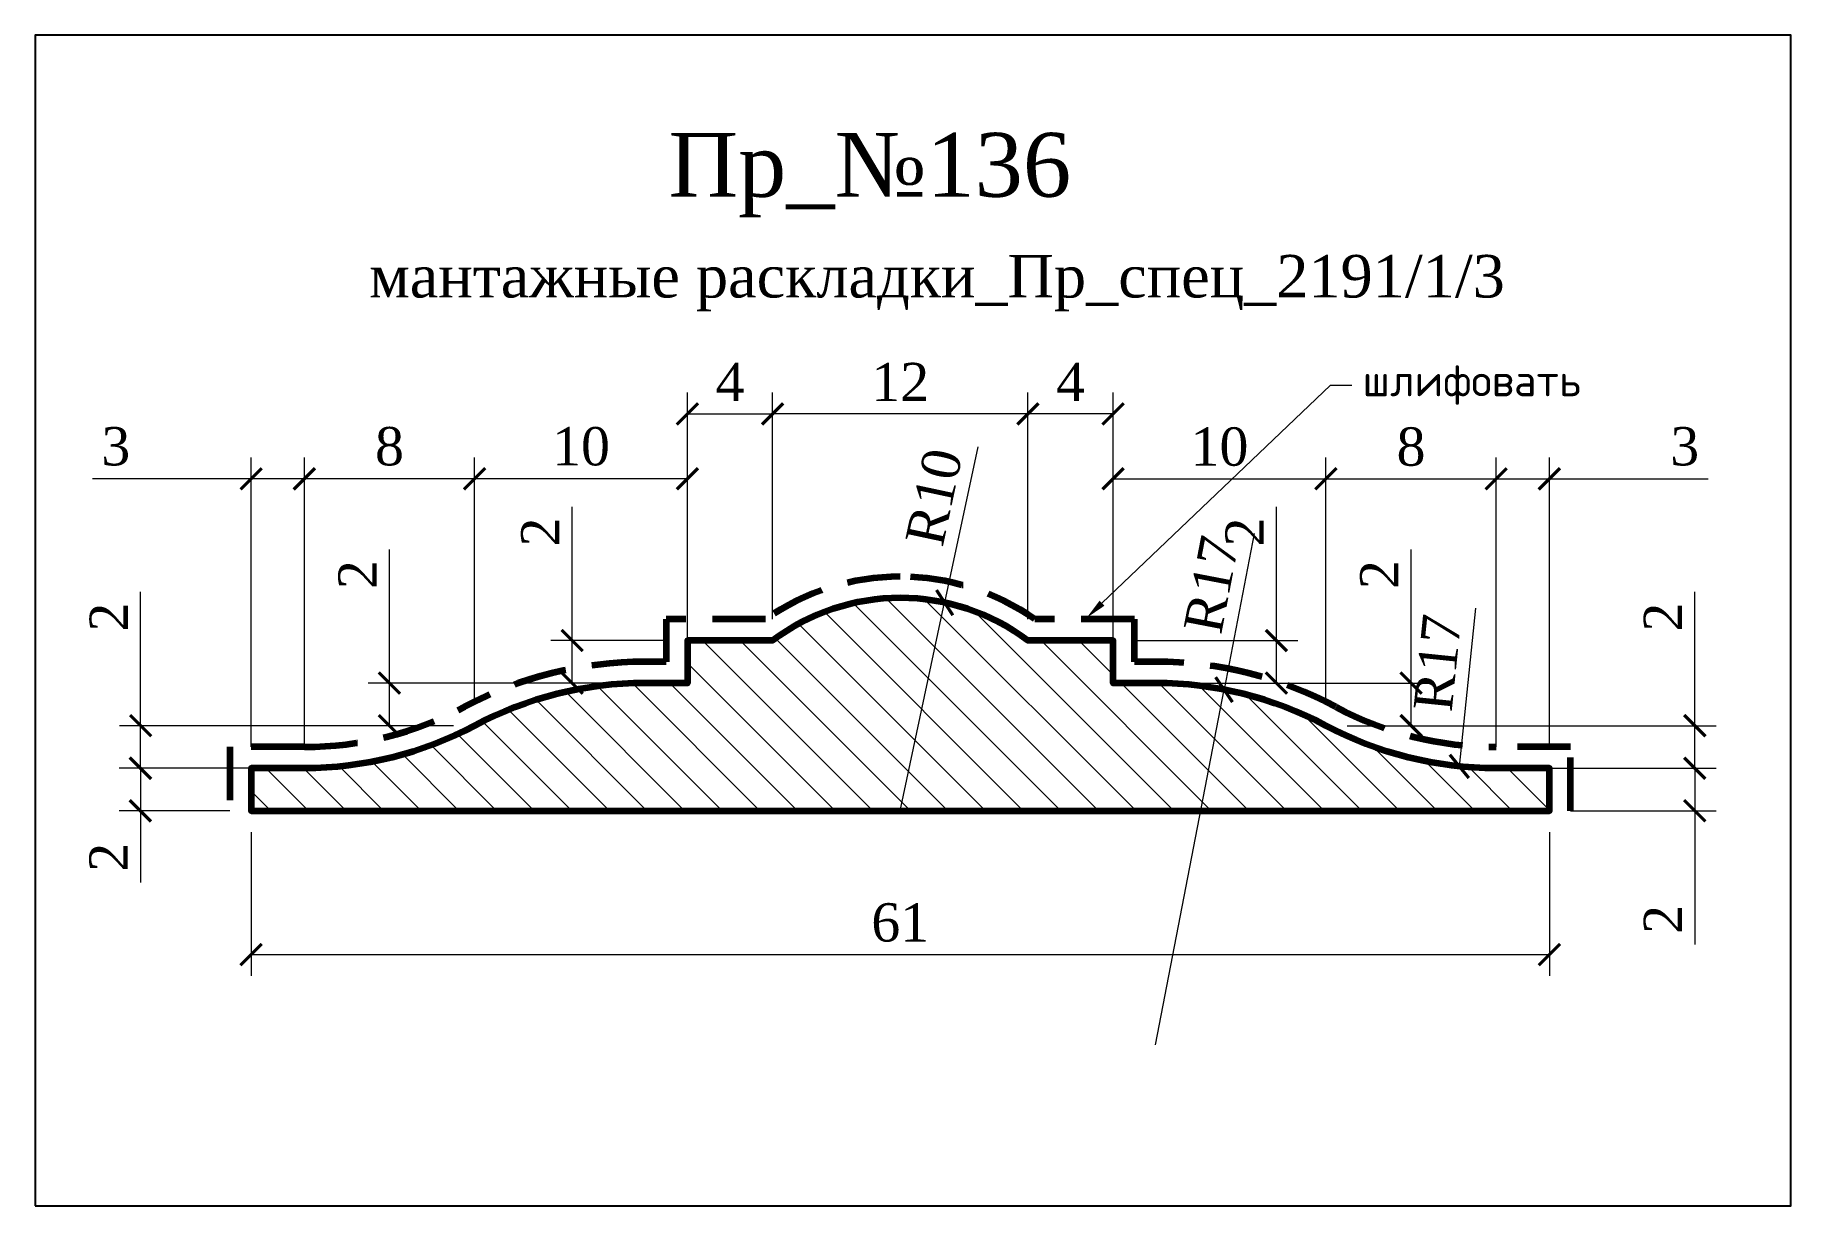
# Model space of a CAD drawing. Header units: millimetres. Extents: x 305175.3 to 305257.8, y -90943.7 to -90888.7.
import ezdxf
from ezdxf import colors
from ezdxf.entities.mleader import LeaderData, LeaderLine
from ezdxf.math import Vec2, Vec3

# ---------------------------------------------------------------- set-up
doc = ezdxf.new("R2010")
doc.units = ezdxf.units.MM
doc.header["$MEASUREMENT"] = 0
doc.linetypes.add('HIDDEN', pattern=[0.375, 0.25, -0.125])
doc.layers.add('Outside panel', color=7, linetype='Continuous', lineweight=18, true_color=0x7f5e57)
doc.layers.add('линия 50', color=1, linetype='Continuous', lineweight=211)
doc.layers.add('служебный слой РАЗМЕРЫ', color=7, linetype='Continuous', lineweight=9)
doc.layers.add('размеры в модели', color=7, linetype='Continuous')
doc.styles.add('ELECT', font='times.ttf')
doc.styles.get("Standard").update_dxf_attribs({"font": 'times.ttf'})
doc.styles.add('ЕСКД профили текст', font='isocpeur.ttf')
doc.dimstyles.new('M_1', dxfattribs={"dimtxt": 1.8, "dimasz": 1, "dimexe": 1, "dimexo": 1, "dimgap": 0.6, "dimtad": 1, "dimdec": 0, "dimdsep": 46, "dimtxsty": 'Standard', "dimblk": 'ARCHTICK', "dimcen": -5, "dimclrd": 7, "dimclre": 7, "dimclrt": 7, "dimadec": 0, "dimazin": 0, "dimtfac": 1, "dimtdec": 0, "dimtmove": 0, "dimatfit": 3, "dimfxl": 1, "dimtolj": 1, "dimtzin": 0, "dimlwd": 5, "dimlwe": 5, "dimarcsym": 0})

# ---------------------------------------------------------------- blocks, each defined once
blk = doc.blocks.new('_ArchTick')
at = {"color": 0, "linetype": 'ByBlock', "const_width": 0.15}
blk.add_lwpolyline([(-0.5, -0.5), (0.5, 0.5)], dxfattribs=at)
blk = doc.blocks.new('*D22')
at = {"layer": 'Defpoints', "color": 0, "ltscale": 1000, "transparency": 16777216}
for p in [(305185.444, -90923.117), (305180.237, -90925.117), (305185.444, -90925.117)]:
    blk.add_point(p, dxfattribs=at)
at = {"layer": 'размеры в модели', "color": 7, "lineweight": 5, "ltscale": 1000, "transparency": 16777216}
for p, q in [((305184.444, -90923.117), (305179.237, -90923.117)), ((305180.237, -90923.117), (305180.237, -90925.117)), ((305184.444, -90925.117), (305179.237, -90925.117)), ((305180.237, -90925.117), (305180.237, -90928.479))]:
    blk.add_line(p, q, dxfattribs=at)
for p, rotation in [((305180.237, -90923.117), 90), ((305180.237, -90925.117), 270)]:
    blk.add_blockref('_ArchTick', p, dxfattribs=dict(at, rotation=rotation))
at = {"layer": 'размеры в модели', "color": 7, "ltscale": 1000, "transparency": 16777216, "insert": (305178.737, -90927.298), "char_height": 1.8, "attachment_point": 5, "rotation": 90}
blk.add_mtext('\\A1;2', dxfattribs=at)
blk = doc.blocks.new('*D21')
at = {"layer": 'Defpoints', "color": 0, "ltscale": 1000, "transparency": 16777216}
for p in [(305231.158, -90919.424), (305227.944, -90936.117)]:
    blk.add_point(p, dxfattribs=at)
at = {"layer": 'размеры в модели', "color": 7, "lineweight": 5, "ltscale": 1000, "transparency": 16777216}
for p in [(305232.569, -90912.092), (305227.944, -90936.117)]:
    blk.add_line(p, (305231.158, -90919.424), dxfattribs=at)
at = {"layer": 'размеры в модели', "color": 7, "lineweight": 5, "ltscale": 1000, "transparency": 16777216, "rotation": 259.1023031621799}
blk.add_blockref('_ArchTick', (305231.158, -90919.424), dxfattribs=at)
at = {"layer": 'размеры в модели', "color": 7, "ltscale": 1000, "transparency": 16777216, "insert": (305230.562, -90914.489), "char_height": 1.8, "attachment_point": 5, "rotation": 79.1023}
blk.add_mtext('\\A1;R17', dxfattribs=at)
blk = doc.blocks.new('*D20')
at = {"layer": 'Defpoints', "color": 0, "ltscale": 1000, "transparency": 16777216}
for p in [(305243.944, -90906.117), (305242.213, -90923.029)]:
    blk.add_point(p, dxfattribs=at)
at = {"layer": 'размеры в модели', "color": 7, "lineweight": 5, "ltscale": 1000, "transparency": 16777216}
blk.add_line((305242.973, -90915.601), (305242.213, -90923.029), dxfattribs=at)
at = {"layer": 'размеры в модели', "color": 7, "lineweight": 5, "ltscale": 1000, "transparency": 16777216, "rotation": 264.1577447792094}
blk.add_blockref('_ArchTick', (305242.213, -90923.029), dxfattribs=at)
at = {"layer": 'размеры в модели', "color": 7, "ltscale": 1000, "transparency": 16777216, "insert": (305241.185, -90918.166), "char_height": 1.8, "attachment_point": 5, "rotation": 84.15774}
blk.add_mtext('\\A1;R17', dxfattribs=at)
blk = doc.blocks.new('*D19')
at = {"layer": 'Defpoints', "color": 0, "ltscale": 1000, "transparency": 16777216}
for p in [(305218.03, -90915.337), (305215.944, -90925.117)]:
    blk.add_point(p, dxfattribs=at)
at = {"layer": 'размеры в модели', "color": 7, "lineweight": 5, "ltscale": 1000, "transparency": 16777216}
for p in [(305219.592, -90908.012), (305215.944, -90925.117)]:
    blk.add_line(p, (305218.03, -90915.337), dxfattribs=at)
at = {"layer": 'размеры в модели', "color": 7, "lineweight": 5, "ltscale": 1000, "transparency": 16777216, "rotation": 257.9592085250018}
blk.add_blockref('_ArchTick', (305218.03, -90915.337), dxfattribs=at)
at = {"layer": 'размеры в модели', "color": 7, "ltscale": 1000, "transparency": 16777216, "insert": (305217.537, -90910.381), "char_height": 1.8, "attachment_point": 5, "rotation": 77.95921}
blk.add_mtext('\\A1;R10', dxfattribs=at)
blk = doc.blocks.new('*D2')
at = {"layer": 'Defpoints', "color": 0, "ltscale": 1000, "transparency": 16777216}
for p in [(305205.944, -90917.117), (305200.527, -90919.117), (305205.944, -90919.117)]:
    blk.add_point(p, dxfattribs=at)
at = {"layer": 'размеры в модели', "color": 7, "lineweight": 5, "ltscale": 1000, "transparency": 16777216}
for p, q in [((305200.527, -90917.117), (305200.527, -90910.837)), ((305204.944, -90917.117), (305199.527, -90917.117)), ((305200.527, -90919.117), (305200.527, -90917.117)), ((305204.944, -90919.117), (305199.527, -90919.117))]:
    blk.add_line(p, q, dxfattribs=at)
for p, rotation in [((305200.527, -90917.117), 90), ((305200.527, -90919.117), 270)]:
    blk.add_blockref('_ArchTick', p, dxfattribs=dict(at, rotation=rotation))
at = {"layer": 'размеры в модели', "color": 7, "ltscale": 1000, "transparency": 16777216, "insert": (305199.027, -90912.017), "char_height": 1.8, "attachment_point": 5, "rotation": 90}
blk.add_mtext('\\A1;2', dxfattribs=at)
blk = doc.blocks.new('*D3')
at = {"layer": 'Defpoints', "color": 0, "ltscale": 1000, "transparency": 16777216}
for p in [(305195.944, -90921.117), (305180.25, -90923.117), (305187.944, -90923.117)]:
    blk.add_point(p, dxfattribs=at)
at = {"layer": 'размеры в модели', "color": 7, "lineweight": 5, "ltscale": 1000, "transparency": 16777216}
for p, q in [((305180.25, -90921.117), (305180.25, -90914.837)), ((305194.944, -90921.117), (305179.25, -90921.117)), ((305180.25, -90923.117), (305180.25, -90921.117)), ((305186.944, -90923.117), (305179.25, -90923.117))]:
    blk.add_line(p, q, dxfattribs=at)
for p, rotation in [((305180.25, -90921.117), 90), ((305180.25, -90923.117), 270)]:
    blk.add_blockref('_ArchTick', p, dxfattribs=dict(at, rotation=rotation))
at = {"layer": 'размеры в модели', "color": 7, "ltscale": 1000, "transparency": 16777216, "insert": (305178.75, -90916.017), "char_height": 1.8, "attachment_point": 5, "rotation": 90}
blk.add_mtext('\\A1;2', dxfattribs=at)
blk = doc.blocks.new('*D4')
at = {"layer": 'Defpoints', "color": 0, "ltscale": 1000, "transparency": 16777216}
for p in [(305205.944, -90919.117), (305191.938, -90921.117), (305195.944, -90921.117)]:
    blk.add_point(p, dxfattribs=at)
at = {"layer": 'размеры в модели', "color": 7, "lineweight": 5, "ltscale": 1000, "transparency": 16777216}
for p, q in [((305191.938, -90919.117), (305191.938, -90912.837)), ((305204.944, -90919.117), (305190.938, -90919.117)), ((305191.938, -90921.117), (305191.938, -90919.117)), ((305194.944, -90921.117), (305190.938, -90921.117))]:
    blk.add_line(p, q, dxfattribs=at)
for p, rotation in [((305191.938, -90919.117), 90), ((305191.938, -90921.117), 270)]:
    blk.add_blockref('_ArchTick', p, dxfattribs=dict(at, rotation=rotation))
at = {"layer": 'размеры в модели', "color": 7, "ltscale": 1000, "transparency": 16777216, "insert": (305190.438, -90914.017), "char_height": 1.8, "attachment_point": 5, "rotation": 90}
blk.add_mtext('\\A1;2', dxfattribs=at)
blk = doc.blocks.new('*D5')
at = {"layer": 'Defpoints', "color": 0, "ltscale": 1000, "transparency": 16777216}
for p in [(305187.944, -90909.519), (305195.944, -90921.117), (305187.944, -90923.117)]:
    blk.add_point(p, dxfattribs=at)
at = {"layer": 'размеры в модели', "color": 7, "lineweight": 5, "ltscale": 1000, "transparency": 16777216}
for p, q in [((305187.944, -90922.117), (305187.944, -90908.519)), ((305195.944, -90920.117), (305195.944, -90908.519)), ((305195.944, -90909.519), (305187.944, -90909.519))]:
    blk.add_line(p, q, dxfattribs=at)
at = {"layer": 'размеры в модели', "color": 7, "lineweight": 5, "ltscale": 1000, "transparency": 16777216, "rotation": 180}
blk.add_blockref('_ArchTick', (305187.944, -90909.519), dxfattribs=at)
at = {"layer": 'размеры в модели', "color": 7, "lineweight": 5, "ltscale": 1000, "transparency": 16777216}
blk.add_blockref('_ArchTick', (305195.944, -90909.519), dxfattribs=at)
at = {"layer": 'размеры в модели', "color": 7, "ltscale": 1000, "transparency": 16777216, "insert": (305191.944, -90908.003), "char_height": 1.8, "attachment_point": 5}
blk.add_mtext('\\A1;8', dxfattribs=at)
blk = doc.blocks.new('*D6')
at = {"layer": 'Defpoints', "color": 0, "ltscale": 1000, "transparency": 16777216}
for p in [(305195.944, -90909.519), (305205.944, -90919.117), (305195.944, -90921.117)]:
    blk.add_point(p, dxfattribs=at)
at = {"layer": 'размеры в модели', "color": 7, "lineweight": 5, "ltscale": 1000, "transparency": 16777216}
for p, q in [((305195.944, -90920.117), (305195.944, -90908.519)), ((305205.944, -90918.117), (305205.944, -90908.519)), ((305205.944, -90909.519), (305195.944, -90909.519))]:
    blk.add_line(p, q, dxfattribs=at)
at = {"layer": 'размеры в модели', "color": 7, "lineweight": 5, "ltscale": 1000, "transparency": 16777216, "rotation": 180}
blk.add_blockref('_ArchTick', (305195.944, -90909.519), dxfattribs=at)
at = {"layer": 'размеры в модели', "color": 7, "lineweight": 5, "ltscale": 1000, "transparency": 16777216}
blk.add_blockref('_ArchTick', (305205.944, -90909.519), dxfattribs=at)
at = {"layer": 'размеры в модели', "color": 7, "ltscale": 1000, "transparency": 16777216, "insert": (305200.944, -90908.003), "char_height": 1.8, "attachment_point": 5}
blk.add_mtext('\\A1;10', dxfattribs=at)
blk = doc.blocks.new('*D9')
at = {"layer": 'Defpoints', "color": 0, "ltscale": 1000, "transparency": 16777216}
for p in [(305209.944, -90906.471), (305205.944, -90917.117), (305209.944, -90917.117)]:
    blk.add_point(p, dxfattribs=at)
at = {"layer": 'размеры в модели', "color": 7, "lineweight": 5, "ltscale": 1000, "transparency": 16777216}
for p, q in [((305205.944, -90916.117), (305205.944, -90905.471)), ((305209.944, -90916.117), (305209.944, -90905.471)), ((305205.944, -90906.471), (305209.944, -90906.471))]:
    blk.add_line(p, q, dxfattribs=at)
at = {"layer": 'размеры в модели', "color": 7, "lineweight": 5, "ltscale": 1000, "transparency": 16777216, "rotation": 180}
blk.add_blockref('_ArchTick', (305205.944, -90906.471), dxfattribs=at)
at = {"layer": 'размеры в модели', "color": 7, "lineweight": 5, "ltscale": 1000, "transparency": 16777216}
blk.add_blockref('_ArchTick', (305209.944, -90906.471), dxfattribs=at)
at = {"layer": 'размеры в модели', "color": 7, "ltscale": 1000, "transparency": 16777216, "insert": (305207.944, -90904.971), "char_height": 1.8, "attachment_point": 5}
blk.add_mtext('\\A1;4', dxfattribs=at)
blk = doc.blocks.new('*D7')
at = {"layer": 'Defpoints', "color": 0, "ltscale": 1000, "transparency": 16777216}
for p in [(305187.944, -90909.519), (305185.444, -90923.117), (305187.944, -90923.117)]:
    blk.add_point(p, dxfattribs=at)
at = {"layer": 'размеры в модели', "color": 7, "lineweight": 5, "ltscale": 1000, "transparency": 16777216}
for p, q in [((305185.444, -90922.117), (305185.444, -90908.519)), ((305187.944, -90922.117), (305187.944, -90908.519)), ((305185.444, -90909.519), (305177.983, -90909.519)), ((305187.944, -90909.519), (305185.444, -90909.519))]:
    blk.add_line(p, q, dxfattribs=at)
at = {"layer": 'размеры в модели', "color": 7, "lineweight": 5, "ltscale": 1000, "transparency": 16777216, "rotation": 180}
blk.add_blockref('_ArchTick', (305185.444, -90909.519), dxfattribs=at)
at = {"layer": 'размеры в модели', "color": 7, "lineweight": 5, "ltscale": 1000, "transparency": 16777216}
blk.add_blockref('_ArchTick', (305187.944, -90909.519), dxfattribs=at)
at = {"layer": 'размеры в модели', "color": 7, "ltscale": 1000, "transparency": 16777216, "insert": (305179.084, -90908.003), "char_height": 1.8, "attachment_point": 5}
blk.add_mtext('\\A1;3', dxfattribs=at)
blk = doc.blocks.new('*D12')
at = {"layer": 'Defpoints', "color": 0, "ltscale": 1000, "transparency": 16777216}
for p in [(305235.944, -90921.117), (305243.944, -90923.117), (305253.277, -90923.117)]:
    blk.add_point(p, dxfattribs=at)
at = {"layer": 'размеры в модели', "color": 7, "lineweight": 5, "ltscale": 1000, "transparency": 16777216}
for p, q in [((305253.277, -90921.117), (305253.277, -90914.837)), ((305236.944, -90921.117), (305254.277, -90921.117)), ((305253.277, -90923.117), (305253.277, -90921.117)), ((305244.944, -90923.117), (305254.277, -90923.117))]:
    blk.add_line(p, q, dxfattribs=at)
for p, rotation in [((305253.277, -90921.117), 90), ((305253.277, -90923.117), 270)]:
    blk.add_blockref('_ArchTick', p, dxfattribs=dict(at, rotation=rotation))
at = {"layer": 'размеры в модели', "color": 7, "ltscale": 1000, "transparency": 16777216, "insert": (305251.777, -90916.017), "char_height": 1.8, "attachment_point": 5, "rotation": 90}
blk.add_mtext('\\A1;2', dxfattribs=at)
blk = doc.blocks.new('*D13')
at = {"layer": 'Defpoints', "color": 0, "ltscale": 1000, "transparency": 16777216}
for p in [(305225.944, -90919.117), (305235.944, -90921.117), (305239.949, -90921.117)]:
    blk.add_point(p, dxfattribs=at)
at = {"layer": 'размеры в модели', "color": 7, "lineweight": 5, "ltscale": 1000, "transparency": 16777216}
for p, q in [((305239.949, -90919.117), (305239.949, -90912.837)), ((305226.944, -90919.117), (305240.949, -90919.117)), ((305239.949, -90921.117), (305239.949, -90919.117)), ((305236.944, -90921.117), (305240.949, -90921.117))]:
    blk.add_line(p, q, dxfattribs=at)
for p, rotation in [((305239.949, -90919.117), 90), ((305239.949, -90921.117), 270)]:
    blk.add_blockref('_ArchTick', p, dxfattribs=dict(at, rotation=rotation))
at = {"layer": 'размеры в модели', "color": 7, "ltscale": 1000, "transparency": 16777216, "insert": (305238.449, -90914.017), "char_height": 1.8, "attachment_point": 5, "rotation": 90}
blk.add_mtext('\\A1;2', dxfattribs=at)
blk = doc.blocks.new('*D10')
at = {"layer": 'Defpoints', "color": 0, "ltscale": 1000, "transparency": 16777216}
for p in [(305209.944, -90906.471), (305209.944, -90917.117), (305221.944, -90917.117)]:
    blk.add_point(p, dxfattribs=at)
at = {"layer": 'размеры в модели', "color": 7, "lineweight": 5, "ltscale": 1000, "transparency": 16777216}
for p, q in [((305209.944, -90916.117), (305209.944, -90905.471)), ((305221.944, -90916.117), (305221.944, -90905.471)), ((305221.944, -90906.471), (305209.944, -90906.471))]:
    blk.add_line(p, q, dxfattribs=at)
at = {"layer": 'размеры в модели', "color": 7, "lineweight": 5, "ltscale": 1000, "transparency": 16777216, "rotation": 180}
blk.add_blockref('_ArchTick', (305209.944, -90906.471), dxfattribs=at)
at = {"layer": 'размеры в модели', "color": 7, "lineweight": 5, "ltscale": 1000, "transparency": 16777216}
blk.add_blockref('_ArchTick', (305221.944, -90906.471), dxfattribs=at)
at = {"layer": 'размеры в модели', "color": 7, "ltscale": 1000, "transparency": 16777216, "insert": (305215.944, -90904.971), "char_height": 1.8, "attachment_point": 5}
blk.add_mtext('\\A1;12', dxfattribs=at)
blk = doc.blocks.new('*D17')
at = {"layer": 'Defpoints', "color": 0, "ltscale": 1000, "transparency": 16777216}
for p in [(305225.944, -90917.117), (305225.944, -90919.117), (305233.62, -90919.117)]:
    blk.add_point(p, dxfattribs=at)
at = {"layer": 'размеры в модели', "color": 7, "lineweight": 5, "ltscale": 1000, "transparency": 16777216}
for p, q in [((305233.62, -90917.117), (305233.62, -90910.837)), ((305226.944, -90917.117), (305234.62, -90917.117)), ((305233.62, -90919.117), (305233.62, -90917.117)), ((305226.944, -90919.117), (305234.62, -90919.117))]:
    blk.add_line(p, q, dxfattribs=at)
for p, rotation in [((305233.62, -90917.117), 90), ((305233.62, -90919.117), 270)]:
    blk.add_blockref('_ArchTick', p, dxfattribs=dict(at, rotation=rotation))
at = {"layer": 'размеры в модели', "color": 7, "ltscale": 1000, "transparency": 16777216, "insert": (305232.12, -90912.017), "char_height": 1.8, "attachment_point": 5, "rotation": 90}
blk.add_mtext('\\A1;2', dxfattribs=at)
blk = doc.blocks.new('*D11')
at = {"layer": 'Defpoints', "color": 0, "ltscale": 1000, "transparency": 16777216}
for p in [(305221.944, -90906.471), (305221.944, -90917.117), (305225.944, -90917.117)]:
    blk.add_point(p, dxfattribs=at)
at = {"layer": 'размеры в модели', "color": 7, "lineweight": 5, "ltscale": 1000, "transparency": 16777216}
for p, q in [((305221.944, -90916.117), (305221.944, -90905.471)), ((305225.944, -90916.117), (305225.944, -90905.471)), ((305225.944, -90906.471), (305221.944, -90906.471))]:
    blk.add_line(p, q, dxfattribs=at)
at = {"layer": 'размеры в модели', "color": 7, "lineweight": 5, "ltscale": 1000, "transparency": 16777216, "rotation": 180}
blk.add_blockref('_ArchTick', (305221.944, -90906.471), dxfattribs=at)
at = {"layer": 'размеры в модели', "color": 7, "lineweight": 5, "ltscale": 1000, "transparency": 16777216}
blk.add_blockref('_ArchTick', (305225.944, -90906.471), dxfattribs=at)
at = {"layer": 'размеры в модели', "color": 7, "ltscale": 1000, "transparency": 16777216, "insert": (305223.944, -90904.971), "char_height": 1.8, "attachment_point": 5}
blk.add_mtext('\\A1;4', dxfattribs=at)
blk = doc.blocks.new('*D15')
at = {"layer": 'Defpoints', "color": 0, "ltscale": 1000, "transparency": 16777216}
for p in [(305243.944, -90909.519), (305243.944, -90923.117), (305246.444, -90923.117)]:
    blk.add_point(p, dxfattribs=at)
at = {"layer": 'размеры в модели', "color": 7, "lineweight": 5, "ltscale": 1000, "transparency": 16777216}
for p, q in [((305243.944, -90922.117), (305243.944, -90908.519)), ((305246.444, -90922.117), (305246.444, -90908.519)), ((305243.944, -90909.519), (305246.444, -90909.519)), ((305246.444, -90909.519), (305253.904, -90909.519))]:
    blk.add_line(p, q, dxfattribs=at)
at = {"layer": 'размеры в модели', "color": 7, "lineweight": 5, "ltscale": 1000, "transparency": 16777216, "rotation": 180}
blk.add_blockref('_ArchTick', (305243.944, -90909.519), dxfattribs=at)
at = {"layer": 'размеры в модели', "color": 7, "lineweight": 5, "ltscale": 1000, "transparency": 16777216}
blk.add_blockref('_ArchTick', (305246.444, -90909.519), dxfattribs=at)
at = {"layer": 'размеры в модели', "color": 7, "ltscale": 1000, "transparency": 16777216, "insert": (305252.804, -90908.003), "char_height": 1.8, "attachment_point": 5}
blk.add_mtext('\\A1;3', dxfattribs=at)
blk = doc.blocks.new('*D18')
at = {"layer": 'Defpoints', "color": 0, "ltscale": 1000, "transparency": 16777216}
for p in [(305246.444, -90923.117), (305253.277, -90923.117), (305246.444, -90925.117)]:
    blk.add_point(p, dxfattribs=at)
at = {"layer": 'размеры в модели', "color": 7, "lineweight": 5, "ltscale": 1000, "transparency": 16777216}
for p, q in [((305247.444, -90923.117), (305254.277, -90923.117)), ((305253.277, -90923.117), (305253.277, -90925.117)), ((305247.444, -90925.117), (305254.277, -90925.117)), ((305253.277, -90925.117), (305253.277, -90931.398))]:
    blk.add_line(p, q, dxfattribs=at)
for p, rotation in [((305253.277, -90923.117), 90), ((305253.277, -90925.117), 270)]:
    blk.add_blockref('_ArchTick', p, dxfattribs=dict(at, rotation=rotation))
at = {"layer": 'размеры в модели', "color": 7, "ltscale": 1000, "transparency": 16777216, "insert": (305251.777, -90930.217), "char_height": 1.8, "attachment_point": 5, "rotation": 90}
blk.add_mtext('\\A1;2', dxfattribs=at)

msp = doc.modelspace()

# ---------------------------------------------------------------- hatches: boundary and pattern name
at = {"layer": 'Outside panel', "ltscale": 1000}
h = msp.add_hatch(dxfattribs=at)
h.set_pattern_fill('ANSI31', color=256, scale=10, angle=90)
h.set_pattern_definition([(135, (-5988.9341, 5530.1364), (-0.8838834765, -0.8838834765), [])])
edge = h.paths.add_edge_path()
edge.add_line((305215.944, -90925.117), (305246.444, -90925.117))
edge.add_line((305246.444, -90925.117), (305246.444, -90923.117))
edge.add_line((305246.444, -90923.117), (305243.944, -90923.117))
edge.add_arc((305243.944, -90906.117), 17, 241.92751, 270, ccw=False)
edge.add_arc((305227.944, -90936.117), 17, 61.92751, 90)
edge.add_line((305227.944, -90919.117), (305225.944, -90919.117))
edge.add_line((305225.944, -90919.117), (305225.944, -90917.117))
edge.add_line((305225.944, -90917.117), (305221.944, -90917.117))
edge.add_arc((305215.944, -90925.117), 10, 53.1301, 90)
edge.add_arc((305215.944, -90925.117), 10, 90, 126.8699)
edge.add_line((305209.944, -90917.117), (305205.944, -90917.117))
edge.add_line((305205.944, -90917.117), (305205.944, -90919.117))
edge.add_line((305205.944, -90919.117), (305203.944, -90919.117))
edge.add_arc((305203.944, -90936.117), 17, 90, 118.07249)
edge.add_arc((305187.944, -90906.117), 17, 270, 298.07249, ccw=False)
edge.add_line((305187.944, -90923.117), (305185.444, -90923.117))
edge.add_line((305185.444, -90923.117), (305185.444, -90925.117))
edge.add_line((305185.444, -90925.117), (305215.944, -90925.117))

# ---------------------------------------------------------------- linework, layer by layer
at = {"color": 6, "ltscale": 1000}
msp.add_lwpolyline([(305175.293, -90943.676), (305257.793, -90943.676), (305257.793, -90888.676), (305175.293, -90888.676)], close=True, dxfattribs=at)
at = {"layer": 'линия 50', "color": 1, "linetype": 'HIDDEN', "ltscale": 10, "true_color": 0xff0909}
msp.add_lwpolyline([(305247.444, -90925.117), (305247.444, -90922.117), (305243.944, -90922.117, -0.123106), (305236.414, -90920.235, 0.123106), (305227.944, -90918.117), (305226.944, -90918.117), (305226.944, -90916.117), (305222.268, -90916.117, 0.154347), (305215.944, -90914.117, 0.154347), (305209.619, -90916.117), (305204.944, -90916.117), (305204.944, -90918.117), (305203.944, -90918.117, 0.123106), (305195.473, -90920.235, -0.123106), (305187.944, -90922.117), (305184.444, -90922.117), (305184.444, -90925.117)], format="xyb", dxfattribs=at)
at = {"layer": 'линия 50', "color": 7}
msp.add_lwpolyline([(305215.944, -90925.117), (305246.444, -90925.117), (305246.444, -90923.117), (305243.944, -90923.117, -0.123106), (305235.944, -90921.117, 0.123106), (305227.944, -90919.117), (305225.944, -90919.117), (305225.944, -90917.117), (305221.944, -90917.117, 0.162278), (305215.944, -90915.117, 0.162278), (305209.944, -90917.117), (305205.944, -90917.117), (305205.944, -90919.117), (305203.944, -90919.117, 0.123106), (305195.944, -90921.117, -0.123106), (305187.944, -90923.117), (305185.444, -90923.117), (305185.444, -90925.117)], format="xyb", close=True, dxfattribs=at)

# ---------------------------------------------------------------- texts
at = {"color": 5, "ltscale": 1000, "style": 'ELECT'}
msp.add_text('Пр_№136', height=3, dxfattribs=at).set_placement((305205.05, -90896.267))
at = {"color": 7, "ltscale": 1000, "style": 'ELECT'}
msp.add_text('мантажные раскладки_Пр_спец_2191/1/3', height=2, dxfattribs=at).set_placement((305190.986, -90901.002))

# ---------------------------------------------------------------- dimensions: what is measured, and where the dimension line sits
at = {"layer": 'размеры в модели', "color": 0, "ltscale": 1000}
for base, p1, p2, picture, middle in [((305209.944, -90906.471), (305205.944, -90917.117), (305209.944, -90917.117), '*D9', (305207.944, -90904.971)), ((305187.944, -90909.519), (305195.944, -90921.117), (305187.944, -90923.117), '*D5', (305191.944, -90908.003)), ((305195.944, -90909.519), (305205.944, -90919.117), (305195.944, -90921.117), '*D6', (305200.944, -90908.003))]:
    dim = msp.add_linear_dim(base=base, p1=p1, p2=p2, angle=180, dimstyle='M_1', override={"dimtxt": 1.8}, dxfattribs=at)
    dim.commit()
    dim.dimension.update_dxf_attribs({"geometry": picture, "text_midpoint": middle})
for base, p1, p2, picture, middle in [((305209.944, -90906.471), (305221.944, -90917.117), (305209.944, -90917.117), '*D10', (305215.944, -90904.971)), ((305221.944, -90906.471), (305225.944, -90917.117), (305221.944, -90917.117), '*D11', (305223.944, -90904.971))]:
    dim = msp.add_linear_dim(base=base, p1=p1, p2=p2, dimstyle='M_1', override={"dimtxt": 1.8}, dxfattribs=at)
    dim.commit()
    dim.dimension.update_dxf_attribs({"geometry": picture, "text_midpoint": middle})
dim = msp.add_radius_dim(center=(305243.944, -90906.117), mpoint=(305242.213, -90923.029), dimstyle='M_1', override={"dimtxt": 1.8}, dxfattribs=at)
dim.commit()
dim.dimension.update_dxf_attribs({"geometry": '*D20', "text_midpoint": (305242.695, -90918.32), "dimtype": 132})
for base, p1, p2, angle, picture, middle in [((305187.943609775, -90909.51895442), (305185.443609775, -90923.117482386), (305187.943609775, -90923.117482386), 180, '*D7', (305179.083609774, -90909.51895442)), ((305200.527, -90919.117), (305205.944, -90917.117), (305205.944, -90919.117), 90, '*D2', (305200.527, -90912.017)), ((305233.62, -90919.117), (305225.944, -90917.117), (305225.944, -90919.117), 90, '*D17', (305233.62, -90912.017)), ((305191.938, -90921.117), (305205.944, -90919.117), (305195.944, -90921.117), 90, '*D4', (305191.938, -90914.017)), ((305239.949, -90921.117), (305225.944, -90919.117), (305235.944, -90921.117), 90, '*D13', (305239.949, -90914.017)), ((305180.25, -90923.117), (305195.944, -90921.117), (305187.944, -90923.117), 90, '*D3', (305180.25, -90916.017)), ((305253.277, -90923.117), (305235.944, -90921.117), (305243.944, -90923.117), 90, '*D12', (305253.277, -90916.017)), ((305180.237, -90925.117), (305185.444, -90923.117), (305185.444, -90925.117), 90, '*D22', (305180.237, -90927.298)), ((305253.277, -90923.117), (305246.444, -90925.117), (305246.444, -90923.117), 90, '*D18', (305253.277, -90930.217))]:
    dim = msp.add_linear_dim(base=base, p1=p1, p2=p2, angle=angle, dimstyle='M_1', override={"dimtxt": 1.8}, dxfattribs=at)
    dim.commit()
    dim.dimension.update_dxf_attribs({"geometry": picture, "text_midpoint": middle, "dimtype": 128})
for base, p1, p2 in [((305235.944, -90909.519), (305225.944, -90919.117), (305235.944, -90921.117)), ((305243.944, -90909.519), (305235.944, -90921.117), (305243.944, -90923.117)), ((305246.444, -90931.871), (305185.444, -90925.117), (305246.444, -90925.117))]:
    msp.add_linear_dim(base=base, p1=p1, p2=p2, dimstyle='M_1', override={"dimtxt": 1.8}, dxfattribs=at).render()
dim = msp.add_linear_dim(base=(305243.943609775, -90909.51895442), p1=(305246.443609775, -90923.117482386), p2=(305243.943609775, -90923.117482386), dimstyle='M_1', override={"dimtxt": 1.8}, dxfattribs=at)
dim.commit()
dim.dimension.update_dxf_attribs({"geometry": '*D15', "text_midpoint": (305252.803609774, -90909.51895442), "dimtype": 128})
for center, mpoint, picture, middle in [((305215.944, -90925.117), (305218.03, -90915.337), '*D19', (305217.537, -90910.381)), ((305227.944, -90936.117), (305231.158, -90919.424), '*D21', (305230.562, -90914.489))]:
    dim = msp.add_radius_dim(center=center, mpoint=mpoint, dimstyle='M_1', override={"dimtxt": 1.8}, dxfattribs=at)
    dim.commit()
    dim.dimension.update_dxf_attribs({"geometry": picture, "text_midpoint": middle})

# ---------------------------------------------------------------- leaders
at = {"layer": 'служебный слой РАЗМЕРЫ'}
ml = msp.add_multileader_mtext('Standard', dxfattribs=at)
ml.set_content('\\A1;шлифовать', color=256, style='ЕСКД профили текст')
ml.set_leader_properties(color=256, linetype='ByLayer', lineweight=-1)
ml.build(insert=Vec2(0, 0))
ml.multileader.update_dxf_attribs({"dogleg_length": 1, "arrow_head_size": 1})
ctx = ml.context
ctx.base_point, ctx.char_height, ctx.arrow_head_size, ctx.landing_gap_size, ctx.plane_origin = Vec3(305237.163, -90905.119), 1.5, 1, 0.5, Vec3(305250.638, -90878.951)
notes = []
notes.append((ctx, [(1, (1, 1, 0), (305236.163, -90905.119), (1, 0), 1, [(0, [(305224.699, -90916.055)], 0, [])])]))
ctx.mtext.insert, ctx.mtext.flow_direction = Vec3(305237.663, -90904.144), 5
for ctx, leaders in notes:
    for number, flags, end, landing, length, lines in leaders:
        leader = LeaderData()
        leader.index, (leader.has_last_leader_line, leader.has_dogleg_vector, leader.attachment_direction) = number, flags
        leader.last_leader_point, leader.dogleg_vector, leader.dogleg_length = Vec3(end), Vec3(landing), length
        for number, points, colour, breaks in lines:
            line = LeaderLine()
            line.index, line.vertices, line.color, line.breaks = number, Vec3.list(points), colors.encode_raw_color(colour), breaks
            leader.lines.append(line)
        ctx.leaders.append(leader)

doc.saveas('drawing.dxf')
